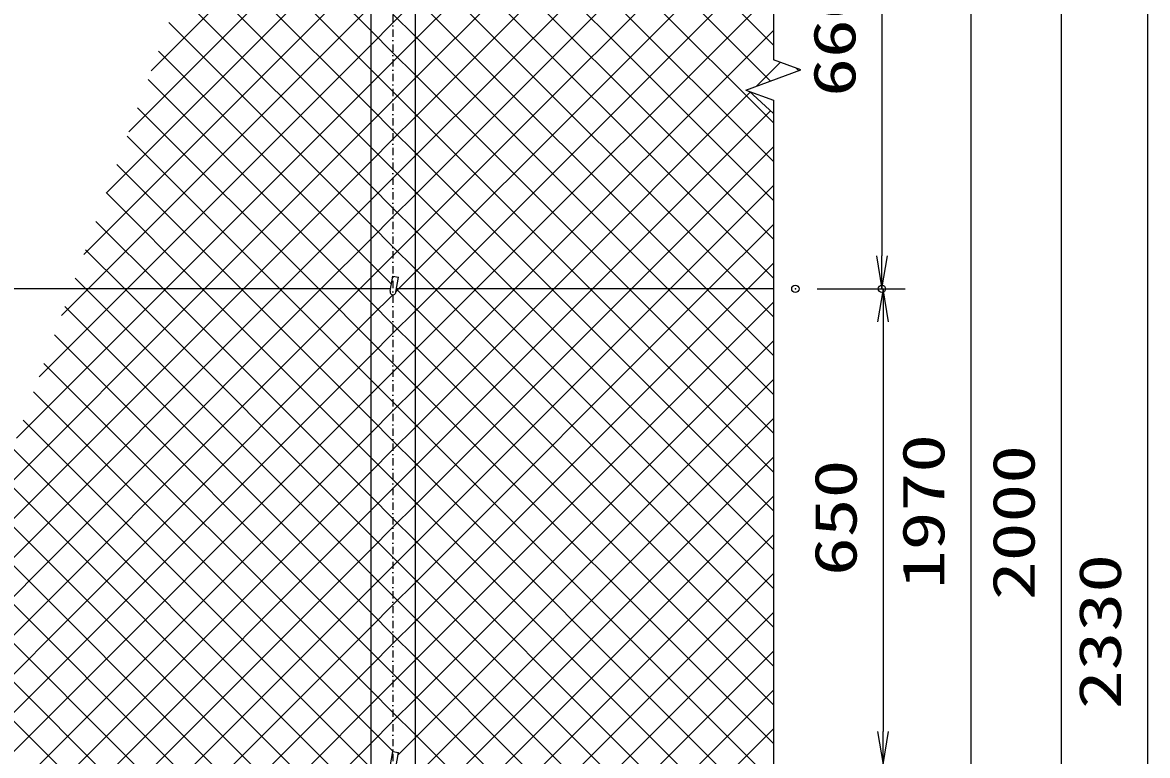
# Model space of a CAD drawing. Units: millimetres, scale not verified. Extents: x -4425 to 4425, y -3150 to 3150.
# Drawn here: x -1464 to 74, y 801 to 1803 of the extents above; entities that cross this region are included whole.
import ezdxf
from ezdxf.enums import TextEntityAlignment as Align

# ---------------------------------------------------------------- set-up
doc = ezdxf.new("R2010")
doc.units = ezdxf.units.MM
doc.header["$LTSCALE"] = 20
doc.header["$PDMODE"] = 32
doc.header["$PDSIZE"] = 10
doc.linetypes.add('USER1', pattern=[1.01, 0.5, -0.25, 0.01, -0.25])
for name, color, linetype, lineweight in [('0-0_1', 7, 'Continuous', 25), ('0-1_0', 7, 'Continuous', 25), ('0-3_EXTCNT-L', 4, 'Continuous', 25)]:
    doc.layers.add(name, color=color, linetype=linetype, lineweight=lineweight)
doc.layers.add('0-2_DEFPOINTS', color=7, linetype='Continuous')
doc.styles.add('ＭＳ ゴシック', font='')
doc.styles.get('ＭＳ ゴシック').set_extended_font_data('MS Gothic')

# ---------------------------------------------------------------- blocks, each defined once
blk = doc.blocks.new('C85')
at = {"layer": '0-0_1', "color": 4}
blk.add_line((75787.5, 96323.6), (76452.1, 95714.6), dxfattribs=at)
blk = doc.blocks.new('DARROWS')
at = {"layer": '0-1_0', "color": 2}
blk.add_line((0, 0), (-19.982, 0), dxfattribs=at)
blk.add_lwpolyline([(-20, -3.333), (0, 0), (-20, 3.333)], dxfattribs=at)

msp = doc.modelspace()

# ---------------------------------------------------------------- linework, layer by layer
at = {"layer": '0-0_1', "color": 4}
for p, q in [((-437.55, 2174.71), (-437.55, 1751.81)), ((-475.14, 1710.77), (-437.55, 1697.09)), ((-437.55, 1697.09), (-437.55, 465.81))]:
    msp.add_line(p, q, dxfattribs=at)
at = {"layer": '0-0_1', "color": 4, "linetype": 'USER1'}
msp.add_line((-957.55, 2156.86), (-957.55, -265.6), dxfattribs=at)
at = {"layer": '0-0_1'}
for p, q in [((-987.85, 2064.95), (-987.85, 162.95)), ((-927.25, 2064.95), (-927.25, 162.95)), ((-953.59, 1434.36), (-949.95, 1455.04)), ((-960.9, 1438.95), (-2952.78, 1438.95)), ((-437.55, 1438.95), (-952.78, 1438.95)), ((-953.59, 784.36), (-949.95, 805.04))]:
    msp.add_line(p, q, dxfattribs=at)
at = {"layer": '0-0_1', "color": 4}
msp.add_lwpolyline([(-475.14, 1710.77), (-399.96, 1738.13), (-437.55, 1751.81)], dxfattribs=at)
at = {"layer": '0-0_1'}
for points in [[(-961.48, 1435.69), (-957.83, 1456.37), (-949.95, 1455.04)], [(-961.48, 785.69), (-957.83, 806.37), (-949.95, 805.04)]]:
    msp.add_lwpolyline(points, dxfattribs=at)
msp.add_arc((-957.55, 1434.95), 4, 169.25091, 351.57761, dxfattribs=at)
at = {"layer": '0-1_0', "color": 2}
for p, q in [((73.84, 2078.95), (73.84, -161.05)), ((-289.16, 2053.95), (-289.16, 1483.95)), ((-167.55, 2053.95), (-167.55, 173.95)), ((-44.16, 2053.95), (-44.16, 143.95)), ((-287.55, 1393.95), (-287.55, 833.95))]:
    msp.add_line(p, q, dxfattribs=at)
at = {"layer": '0-1_0', "color": 1}
for q in [(-259.16, 1438.95), (-257.55, 1438.95)]:
    msp.add_line((-377.55, 1438.95), q, dxfattribs=at)
at = {"layer": '0-2_DEFPOINTS'}
for p in [(-407.55, 1438.95), (-289.16, 1438.95)]:
    msp.add_point(p, dxfattribs=at)
at = {"layer": '0-3_EXTCNT-L'}
for p, q in [((-927.25, 1779.8), (-662.1, 2044.95)), ((-927.25, 1726.77), (-609.07, 2044.95)), ((-927.25, 1673.73), (-556.03, 2044.95)), ((-927.25, 1620.7), (-503, 2044.95)), ((-437.55, 1612.84), (-869.66, 2044.95)), ((-437.55, 1665.87), (-816.62, 2044.95)), ((-441.61, 1722.97), (-753.59, 2034.95)), ((-987.85, 1791.91), (-1192.9, 1996.95)), ((-987.85, 1738.87), (-1207.12, 1958.14)), ((-1349.42, 1569.76), (-987.85, 1931.33)), ((-987.85, 1685.84), (-1221.34, 1919.33)), ((-896.87, 1438.95), (-437.55, 1898.27)), ((-1380.09, 1486.06), (-987.85, 1878.3)), ((-987.85, 1632.81), (-1235.56, 1880.52)), ((-475.79, 1438.95), (-927.25, 1890.41)), ((-987.85, 1579.78), (-1249.78, 1841.71)), ((-957.55, 1802.53), (-927.25, 1832.83)), ((-528.82, 1438.95), (-927.25, 1837.37)), ((-843.84, 1438.95), (-437.55, 1845.23)), ((-987.85, 1526.74), (-1264, 1802.89)), ((-987.85, 1772.23), (-957.55, 1802.53)), ((-927.25, 1784.34), (-957.55, 1814.64)), ((-957.55, 1761.61), (-987.85, 1791.91)), ((-581.85, 1438.95), (-927.25, 1784.34)), ((-790.8, 1438.95), (-437.55, 1792.2)), ((-1321.13, 1438.95), (-987.85, 1772.23)), ((-957.55, 1749.5), (-927.25, 1779.8)), ((-927.25, 1731.31), (-957.55, 1761.61)), ((-987.85, 1719.2), (-957.55, 1749.5)), ((-957.55, 1708.57), (-987.85, 1738.87)), ((-460.69, 1716.02), (-428.28, 1748.44)), ((-402.73, 1737.12), (-405.9, 1740.29)), ((-1006.12, 1438.95), (-1292.44, 1725.27)), ((-957.55, 1696.47), (-927.25, 1726.77)), ((-634.89, 1438.95), (-927.25, 1731.31)), ((-1268.1, 1438.95), (-987.85, 1719.2)), ((-927.25, 1678.28), (-957.55, 1708.57)), ((-987.85, 1666.17), (-957.55, 1696.47)), ((-1059.15, 1438.95), (-1306.66, 1686.46)), ((-957.55, 1655.54), (-987.85, 1685.84)), ((-687.92, 1438.95), (-927.25, 1678.28)), ((-1215.07, 1438.95), (-987.85, 1666.17)), ((-957.55, 1643.43), (-927.25, 1673.73)), ((-1112.18, 1438.95), (-1320.88, 1647.64)), ((-927.25, 1625.24), (-957.55, 1655.54)), ((-987.85, 1613.13), (-957.55, 1643.43)), ((-957.55, 1602.51), (-987.85, 1632.81)), ((-957.55, 1590.4), (-927.25, 1620.7)), ((-740.95, 1438.95), (-927.25, 1625.24)), ((-1165.22, 1438.95), (-1335.1, 1608.83)), ((-1162.03, 1438.95), (-987.85, 1613.13)), ((-927.25, 1572.21), (-957.55, 1602.51)), ((-987.85, 1560.1), (-957.55, 1590.4)), ((-1218.25, 1438.95), (-1349.32, 1570.02)), ((-957.55, 1549.48), (-987.85, 1579.78)), ((-793.99, 1438.95), (-927.25, 1572.21)), ((-578.67, 1438.95), (-437.55, 1580.07)), ((-1109, 1438.95), (-987.85, 1560.1)), ((-927.25, 1519.18), (-957.55, 1549.48)), ((-1271.28, 1438.95), (-1363.54, 1531.21)), ((-957.55, 1496.44), (-987.85, 1526.74)), ((-525.64, 1438.95), (-437.55, 1527.04)), ((-847.02, 1438.95), (-927.25, 1519.18)), ((-1324.32, 1438.95), (-1377.77, 1492.4)), ((-927.25, 1466.14), (-957.55, 1496.44)), ((-900.05, 1438.95), (-927.25, 1466.14)), ((-472.6, 1438.95), (-437.55, 1474)), ((-1377.35, 1438.95), (-1391.99, 1453.58)), ((-1564.1, 983.85), (-1109, 1438.95)), ((-1533.43, 1067.55), (-1162.03, 1438.95)), ((-1502.76, 1151.25), (-1215.07, 1438.95)), ((-1472.09, 1234.96), (-1268.1, 1438.95)), ((-1441.42, 1318.66), (-1321.13, 1438.95)), ((-987.85, 1049.45), (-1377.35, 1438.95)), ((-987.85, 1102.48), (-1324.32, 1438.95)), ((-987.85, 1155.51), (-1271.28, 1438.95)), ((-987.85, 1208.54), (-1218.25, 1438.95)), ((-987.85, 1261.58), (-1165.22, 1438.95)), ((-987.85, 1314.61), (-1112.18, 1438.95)), ((-987.85, 1367.64), (-1059.15, 1438.95)), ((-987.85, 1420.68), (-1006.12, 1438.95)), ((-927.25, 1408.57), (-896.87, 1438.95)), ((-927.25, 1355.53), (-843.84, 1438.95)), ((-927.25, 1302.5), (-790.8, 1438.95)), ((-927.25, 1090.37), (-578.67, 1438.95)), ((-927.25, 1037.34), (-525.64, 1438.95)), ((-927.25, 984.3), (-472.6, 1438.95)), ((-437.55, 976.44), (-900.05, 1438.95)), ((-437.55, 1029.48), (-847.02, 1438.95)), ((-437.55, 1082.51), (-793.99, 1438.95)), ((-437.55, 1135.54), (-740.95, 1438.95)), ((-437.55, 1188.58), (-687.92, 1438.95)), ((-437.55, 1241.61), (-634.89, 1438.95)), ((-437.55, 1294.64), (-581.85, 1438.95)), ((-437.55, 1347.67), (-528.82, 1438.95)), ((-437.55, 1400.71), (-475.79, 1438.95)), ((-957.55, 1390.38), (-987.85, 1420.68)), ((-957.55, 1378.27), (-927.25, 1408.57)), ((-927.25, 1360.08), (-957.55, 1390.38)), ((-987.85, 1347.97), (-957.55, 1378.27)), ((-957.55, 1337.34), (-987.85, 1367.64)), ((-957.55, 1325.23), (-927.25, 1355.53)), ((-437.55, 870.38), (-927.25, 1360.08)), ((-1546.87, 788.95), (-987.85, 1347.97)), ((-987.85, 1294.93), (-957.55, 1325.23)), ((-927.25, 1307.04), (-957.55, 1337.34)), ((-957.55, 1284.31), (-987.85, 1314.61)), ((-1493.84, 788.95), (-987.85, 1294.93)), ((-957.55, 1272.2), (-927.25, 1302.5)), ((-437.55, 817.34), (-927.25, 1307.04)), ((-927.25, 1254.01), (-957.55, 1284.31)), ((-987.85, 1241.9), (-957.55, 1272.2)), ((-957.55, 1231.28), (-987.85, 1261.58)), ((-910.47, 788.95), (-437.55, 1261.87)), ((-462.18, 788.95), (-927.25, 1254.01)), ((-1440.8, 788.95), (-987.85, 1241.9)), ((-927.25, 1200.98), (-957.55, 1231.28)), ((-957.55, 1178.24), (-987.85, 1208.54)), ((-515.22, 788.95), (-927.25, 1200.98)), ((-857.44, 788.95), (-437.55, 1208.84)), ((-1098.58, 788.95), (-1491.53, 1181.9)), ((-927.25, 1147.95), (-957.55, 1178.24)), ((-957.55, 1125.21), (-987.85, 1155.51)), ((-804.41, 788.95), (-437.55, 1155.81)), ((-1151.61, 788.95), (-1505.75, 1143.09)), ((-568.25, 788.95), (-927.25, 1147.95)), ((-927.25, 1094.91), (-957.55, 1125.21)), ((-1204.65, 788.95), (-1519.97, 1104.27)), ((-957.55, 1072.18), (-987.85, 1102.48)), ((-621.28, 788.95), (-927.25, 1094.91)), ((-957.55, 1060.07), (-927.25, 1090.37)), ((-1257.68, 788.95), (-1534.19, 1065.46)), ((-927.25, 1041.88), (-957.55, 1072.18)), ((-987.85, 1029.77), (-957.55, 1060.07)), ((-957.55, 1019.15), (-987.85, 1049.45)), ((-698.34, 788.95), (-437.55, 1049.74)), ((-957.55, 1007.04), (-927.25, 1037.34)), ((-674.32, 788.95), (-927.25, 1041.88)), ((-1310.71, 788.95), (-1548.41, 1026.65)), ((-1228.67, 788.95), (-987.85, 1029.77)), ((-927.25, 988.85), (-957.55, 1019.15)), ((-987.85, 976.74), (-957.55, 1007.04)), ((-957.55, 954), (-927.25, 984.3)), ((-727.35, 788.95), (-927.25, 988.85)), ((-645.31, 788.95), (-437.55, 996.71)), ((-1175.64, 788.95), (-987.85, 976.74)), ((-987.85, 923.7), (-957.55, 954)), ((-1416.78, 788.95), (-1576.86, 949.02)), ((-592.27, 788.95), (-437.55, 943.67)), ((-1122.61, 788.95), (-987.85, 923.7)), ((-539.24, 788.95), (-437.55, 890.64)), ((-486.21, 788.95), (-437.55, 837.61))]:
    msp.add_line(p, q, dxfattribs=at)
for points in [[(-437.55, 1453.74), (-927.25, 1943.44), (-957.55, 1973.74), (-987.85, 2004.04), (-1028.76, 2044.95), (-1047.55, 2063.74)], [(-437.55, 1771.94), (-710.56, 2044.95), (-730.56, 2064.95)], [(-1410.76, 1402.36), (-1374.17, 1438.95), (-987.85, 1825.26), (-957.55, 1855.56), (-927.25, 1885.86), (-768.17, 2044.95), (-767.55, 2045.56)], [(-437.55, 1559.81), (-922.69, 2044.95), (-927.25, 2049.51)], [(-1594.76, 900.15), (-1055.97, 1438.95), (-987.85, 1507.07), (-957.55, 1537.37), (-927.25, 1567.67), (-459.97, 2034.95)], [(-1318.75, 1653.46), (-987.85, 1984.36), (-957.55, 2014.66), (-927.27, 2044.95)], [(-1288.08, 1737.16), (-987.85, 2037.4), (-980.3, 2044.95)], [(-437.55, 1506.77), (-927.25, 1996.47), (-957.55, 2026.77), (-975.72, 2044.95)], [(-1625.43, 816.45), (-1002.93, 1438.95), (-987.85, 1454.03), (-957.55, 1484.33), (-927.25, 1514.63), (-437.55, 2004.33)], [(-953.4, 1435.45), (-949.9, 1438.95), (-927.25, 1461.6), (-437.55, 1951.3)], [(-959.73, 1445.59), (-987.85, 1473.71), (-1278.22, 1764.08)], [(-1778.77, 397.95), (-1387.77, 788.95), (-987.85, 1188.87), (-957.55, 1219.17), (-927.25, 1249.47), (-737.77, 1438.95), (-469.09, 1707.63)], [(-1809.44, 314.24), (-1334.74, 788.95), (-987.85, 1135.84), (-957.55, 1166.14), (-927.25, 1196.44), (-684.74, 1438.95), (-441.41, 1682.27)], [(-1840.11, 230.54), (-1281.7, 788.95), (-987.85, 1082.8), (-957.55, 1113.1), (-927.25, 1143.4), (-631.7, 1438.95), (-437.55, 1633.1)], [(-1656.1, 732.75), (-1599.9, 788.95), (-987.85, 1401), (-957.87, 1430.98)], [(-437.55, 923.41), (-927.25, 1413.11), (-952.83, 1438.69)], [(-1665.57, 192.95), (-1069.57, 788.95), (-987.85, 870.67), (-957.55, 900.97), (-927.25, 931.27), (-437.55, 1420.97)], [(-431.93, 440.49), (-780.38, 788.95), (-927.25, 935.81), (-957.55, 966.11), (-987.85, 996.41), (-1406.21, 1414.77)], [(-470.81, 426.34), (-833.42, 788.95), (-927.25, 882.78), (-957.55, 913.08), (-987.85, 943.38), (-1420.43, 1375.96)], [(-1642.54, 162.95), (-1625.54, 179.95), (-1016.54, 788.95), (-987.85, 817.64), (-957.55, 847.94), (-927.25, 878.24), (-437.55, 1367.94)], [(-437.55, 340.05), (-886.45, 788.95), (-927.25, 829.75), (-957.55, 860.05), (-987.85, 890.35), (-1434.65, 1337.15)], [(-950.49, 801.97), (-927.25, 825.2), (-437.55, 1314.9)], [(-956.72, 806.19), (-957.55, 807.01), (-987.85, 837.31), (-1448.87, 1298.33)], [(-437.55, 233.98), (-927.25, 723.68), (-957.55, 753.98), (-987.85, 784.28), (-992.51, 788.95), (-1463.09, 1259.52)], [(-449.55, 192.95), (-927.25, 670.65), (-957.55, 700.95), (-987.85, 731.25), (-1045.55, 788.95), (-1477.31, 1220.71)], [(-1347.55, 192.77), (-987.85, 552.47), (-957.55, 582.77), (-927.25, 613.07), (-751.37, 788.95), (-437.55, 1102.77)], [(-767.55, 192.75), (-927.25, 352.45), (-957.55, 382.75), (-987.85, 413.05), (-1363.75, 788.95), (-1562.64, 987.84)]]:
    msp.add_lwpolyline(points, dxfattribs=at)

# ---------------------------------------------------------------- block references
at = {"layer": '0-1_0', "xscale": 0.05, "yscale": 0.05}
msp.add_blockref('C85', (-4260.16, -3107), dxfattribs=at)
at = {"layer": '0-1_0', "xscale": 2.25, "yscale": 2.25}
for p, rotation in [((-289.16, 1438.95), 270), ((-287.55, 1438.95), 90), ((-287.55, 788.95), 270)]:
    msp.add_blockref('DARROWS', p, dxfattribs=dict(at, rotation=rotation))

# ---------------------------------------------------------------- texts
at = {"layer": '0-1_0', "color": 3, "style": 'ＭＳ ゴシック', "width": 1.35}
for s, p in [('660', (-308.05, 1701.45)), ('1970', (-186.45, 1028.45)), ('2000', (-63.05, 1013.45)), ('650', (-306.45, 1046.45)), ('2330', (54.95, 864.45))]:
    msp.add_text(s, height=57.77, rotation=90, dxfattribs=at).set_placement(p, align=Align.BOTTOM_LEFT)

doc.saveas('drawing.dxf')
